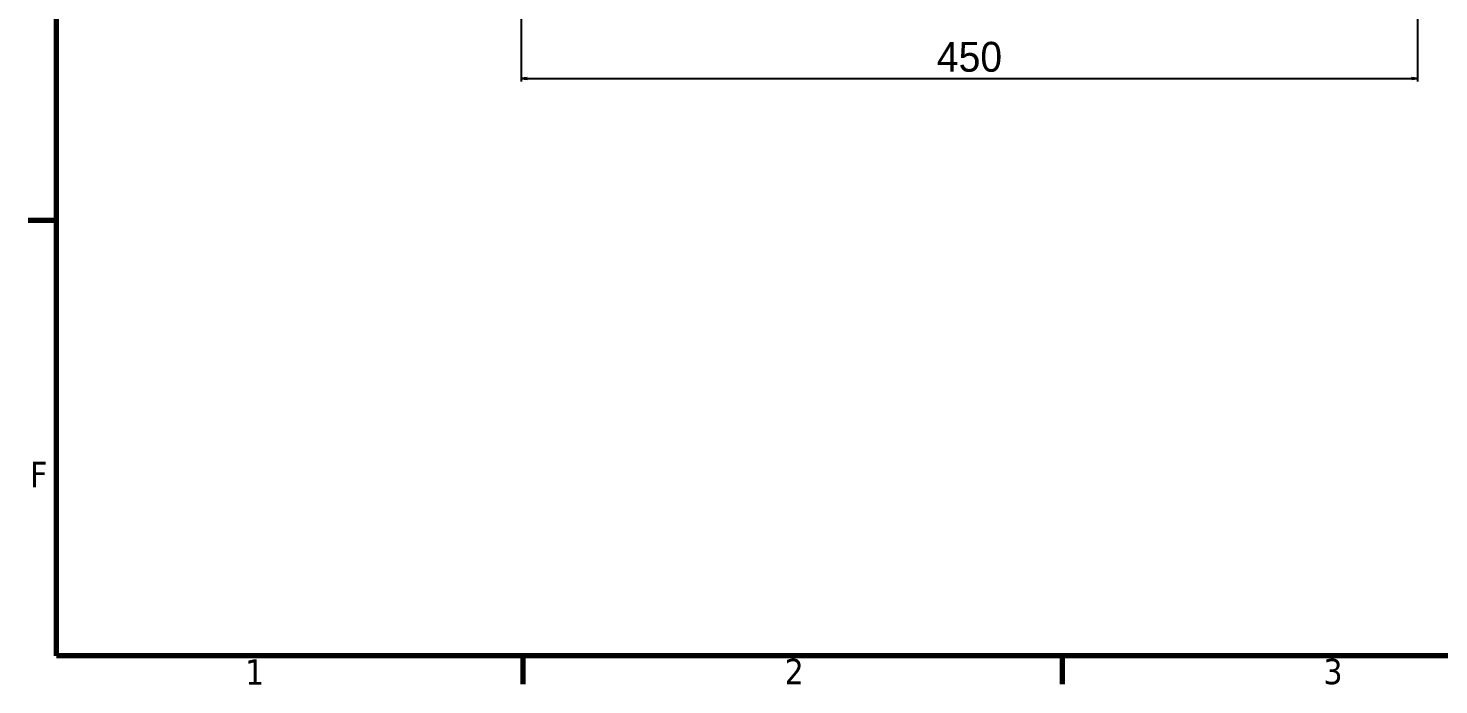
# Model space of a CAD drawing. Header units: millimetres. Extents: x 4735 to 8066, y 756 to 2595.
# Drawn here: x 4757 to 5465, y 1087 to 1416 of the extents above; entities that cross this region are included whole.
import ezdxf

# ---------------------------------------------------------------- set-up
doc = ezdxf.new("R2010")
doc.units = ezdxf.units.MM
doc.header["$LTSCALE"] = 1.8
doc.layers.add('경계(ISO)', color=7, linetype='Continuous', lineweight=70)
doc.layers.add('치수(ISO)', color=7, linetype='Continuous', lineweight=25)
doc.styles.add('레이블 문자 (JIS)', font='')
doc.styles.add('주 텍스트 (ISO)', font='')
doc.styles.get('레이블 문자 (JIS)').set_extended_font_data('Gulim')
doc.styles.get('주 텍스트 (ISO)').set_extended_font_data('Tahoma')
doc.dimstyles.new('복사 대상기본값 (JIS)', dxfattribs={"dimscale": 1.5, "dimtxt": 3, "dimasz": 2, "dimexe": 1, "dimexo": 0.5, "dimgap": 0.8, "dimtad": 1, "dimdsep": 46, "dimtxsty": '레이블 문자 (JIS)', "dimblk": 'Filled-1', "dimcen": 0.09, "dimdle": 10, "dimclrd": 256, "dimclre": 256, "dimclrt": 256, "dimazin": 2, "dimtfac": 0.666667, "dimtmove": 0, "dimatfit": 3, "dimldrblk": 'OPEN', "dimfxl": 1, "dimtolj": 1, "dimtzin": 0, "dimlwd": -1, "dimlwe": -1, "dimarcsym": 0})

# ---------------------------------------------------------------- blocks, each defined once
blk = doc.blocks.new('경계 Default Border')
at = {"layer": '경계(ISO)'}
for p, q in [((10, 70), (6.1, 70)), ((74.25, 10), (74.25, 6.1)), ((148.5, 10), (148.5, 6.1))]:
    blk.add_line(p, q, dxfattribs=at)
at = {"layer": '경계(ISO)', "flags": 128}
blk.add_lwpolyline([(10, 10), (10, 410), (584, 410), (584, 10), (10, 10)], dxfattribs=at)
at = {"layer": '경계(ISO)', "char_height": 3.5, "attachment_point": 7, "style": '주 텍스트 (ISO)'}
for s, insert in [('F', (6.36, 33.25)), ('1', (35.98, 6.02)), ('2', (110.29, 6.1)), ('3', (184.51, 6.03))]:
    blk.add_mtext(s, dxfattribs=dict(at, insert=insert))
blk = doc.blocks.new('Filled-1')
at = {"color": 0}
for p, q in [((0, 0), (-1, 0.1)), ((-1, 0.1), (-1, -0.1)), ((-1, 0), (0, 0)), ((-1, -0.1), (0, 0))]:
    blk.add_line(p, q, dxfattribs=at)
at = {"color": 0, "flags": 128}
blk.add_lwpolyline([(-1, -0.1), (0, 0), (-1, 0.1), (-1, -0.1)], dxfattribs=at)
at = {"color": 0}
blk.add_solid([(-1, -0.1), (0, 0), (-1, 0.1), (-1, -0.1)], dxfattribs=at)
blk = doc.blocks.new('*D643')
at = {"layer": 'Defpoints', "color": 0}
for p in [(5004.83, 1527.09), (5454.83, 1527.09), (5454.83, 1391.02)]:
    blk.add_point(p, dxfattribs=at)
at = {"layer": '치수(ISO)'}
for p, q in [((5004.83, 1526.34), (5004.83, 1389.52)), ((5454.83, 1526.34), (5454.83, 1389.52)), ((5007.83, 1391.02), (5451.83, 1391.02))]:
    blk.add_line(p, q, dxfattribs=at)
at = {"layer": '치수(ISO)', "linetype": 'ByBlock', "xscale": 3, "yscale": 3, "zscale": 3, "rotation": 180}
blk.add_blockref('Filled-1', (5004.83, 1391.02), dxfattribs=at)
at = {"layer": '치수(ISO)', "linetype": 'ByBlock', "xscale": 3, "yscale": 3, "zscale": 3}
blk.add_blockref('Filled-1', (5454.83, 1391.02), dxfattribs=at)
at = {"layer": '치수(ISO)', "insert": (5229.89, 1409.42), "char_height": 15, "attachment_point": 2, "style": '레이블 문자 (JIS)'}
blk.add_mtext('\\A1;450', dxfattribs=at)
blk = doc.blocks.new('_Open')
at = {"color": 0, "linetype": 'ByBlock', "lineweight": -2}
for p, q in [((-1, 0.17), (0, 0)), ((-1, -0.17), (0, 0)), ((0, 0), (-1, 0))]:
    blk.add_line(p, q, dxfattribs=at)

msp = doc.modelspace()

# ---------------------------------------------------------------- block references
at = {"xscale": 3.643913790000001, "yscale": 3.643913790000001, "zscale": 3.643913790000001}
msp.add_blockref('경계 Default Border', (4735.227, 1064.61), dxfattribs=at)

# ---------------------------------------------------------------- dimensions: what is measured, and where the dimension line sits
at = {"layer": '치수(ISO)'}
dim = msp.add_linear_dim(base=(5454.825, 1391.016), p1=(5004.825, 1527.087), p2=(5454.825, 1527.087), dimstyle='복사 대상기본값 (JIS)', override={"dimtxt": 10, "dimgap": 2, "dimtxsty": '레이블 문자 (JIS)', "dimtofl": 0, "dimatfit": 1, "dimldrblk": 'Open'}, dxfattribs=at)
dim.commit()
dim.dimension.update_dxf_attribs({"geometry": '*D643', "text_midpoint": (5229.885, 1391.016), "dimtype": 160})

doc.saveas('drawing.dxf')
